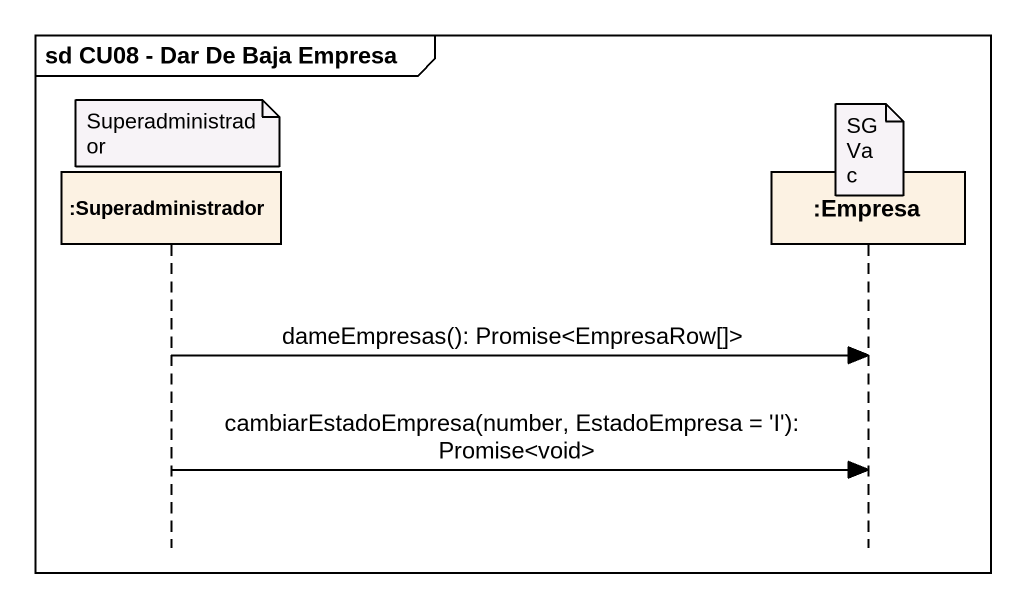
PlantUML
@startuml
mainframe sd CU08 - Dar De Baja Empresa
hide footbox
participant ":Superadministrador" as Superadministrador
participant ":Empresa" as Empresa

note over Superadministrador : Superadministrador
note over Empresa : SGVac
Superadministrador -> Empresa : dameEmpresas(): Promise<EmpresaRow[]>
Superadministrador -> Empresa : cambiarEstadoEmpresa(number, EstadoEmpresa = 'I'): Promise<void>
@enduml
